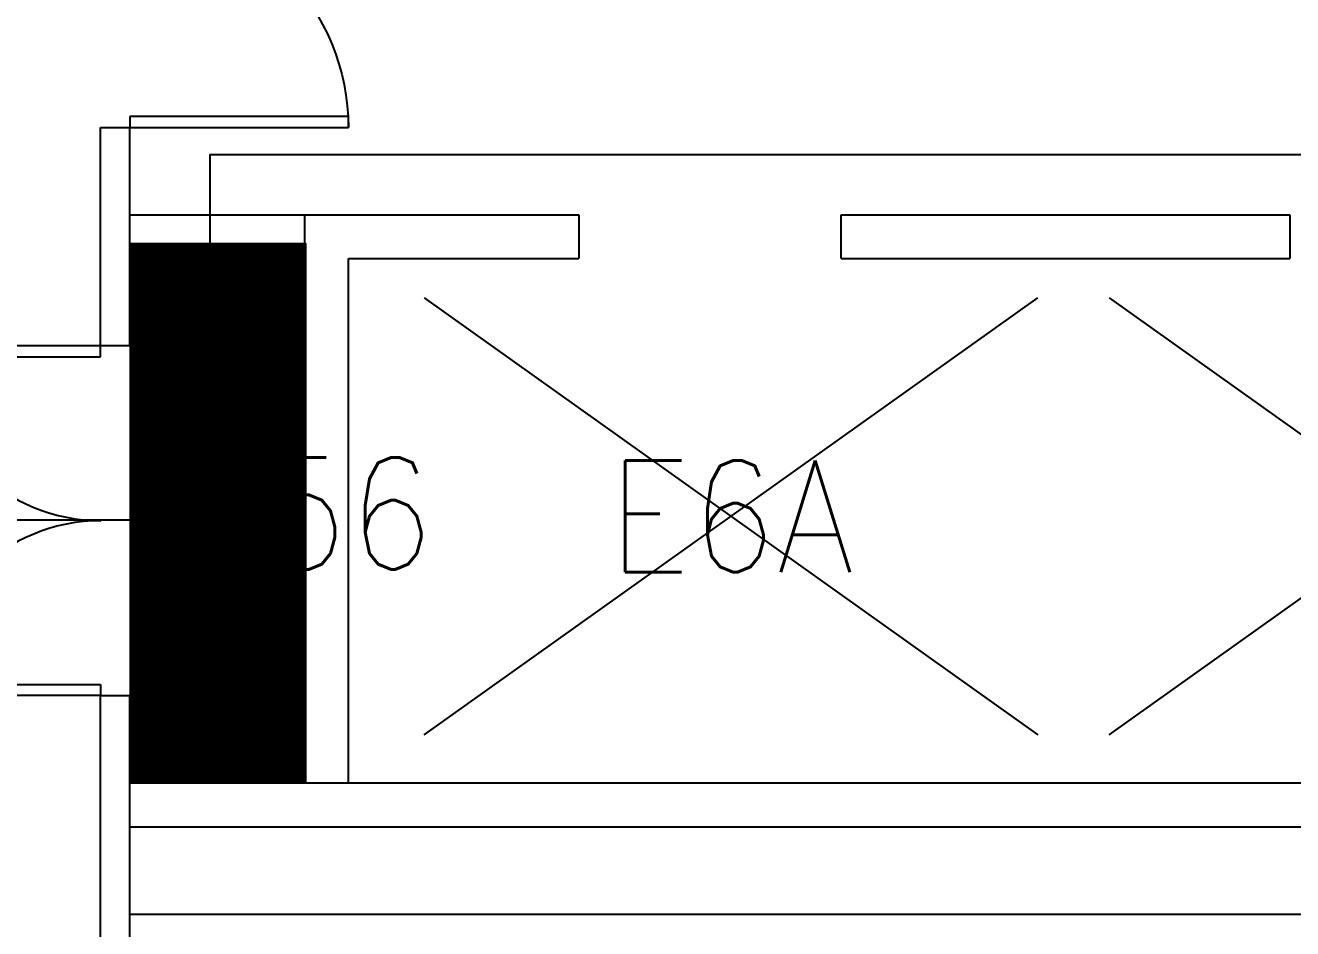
# Model space of a CAD drawing. Header units: inches. Extents: x -460 to 10305, y -938 to 5356.
# Drawn here: x 8033.1 to 8207, y 2579.1 to 2703.1 of the extents above; entities that cross this region are included whole.
import ezdxf
from ezdxf.enums import TextEntityAlignment as Align

# ---------------------------------------------------------------- set-up
doc = ezdxf.new("R2010")
doc.units = ezdxf.units.IN
doc.header["$MEASUREMENT"] = 0
doc.set_wipeout_variables(frame=1)
for name, color, linetype in [('01-0263-06-DWG-BFP-ARCH$0$SP-DOORS', 5, 'Continuous'), ('01-0263-06-DWG-BFP-ARCH$0$SP-ELEVATOR', 112, 'Continuous'), ('01-0263-06-DWG-BFP-ARCH$0$SP-RMNO', 7, 'Continuous'), ('01-0263-06-DWG-BFP-ARCH$0$SP-ROOM', 7, 'Continuous'), ('01-0263-06-DWG-BFP-ARCH$0$SP-WALL', 7, 'Continuous'), ('T-Comm-Path', 40, 'Continuous'), ('T-Comm-TR', 40, 'Continuous')]:
    doc.layers.add(name, color=color, linetype=linetype)
doc.layers.get('01-0263-06-DWG-BFP-ARCH$0$SP-ROOM').off()
doc.styles.add('01-0263-06-DWG-BFP-ARCH$0$ROMANS', font='ROMANS.shx', dxfattribs={"width": 0.9})

# ---------------------------------------------------------------- blocks, each defined once
blk = doc.blocks.new('01-0263-06-DWG-BFP-ARCH$0$DOR00')
at = {"color": 0}
for p, q in [((0, 1), (0, 0)), ((1, 0), (1, 1))]:
    blk.add_line(p, q, dxfattribs=at)
blk = doc.blocks.new('01-0263-06-DWG-BFP-ARCH$0$DOR01')
at = {"color": 0}
for p, q in [((1, 1), (0, 1)), ((0, 1), (0, 0)), ((1, 0), (1, 1)), ((0, 0), (1, 0))]:
    blk.add_line(p, q, dxfattribs=at)
blk = doc.blocks.new('01-0263-06-DWG-BFP-ARCH$0$FMGRM1')
at = {"style": '01-0263-06-DWG-BFP-ARCH$0$ROMANS', "width": 0.9}
for tag, p in [('RMAREA', (0, -0.2836)), ('DATA1', (0, -0.443)), ('DATA2', (0, -0.6024)), ('DATA3', (0, -0.7618)), ('DATA4', (0, -0.9213)), ('DATA5', (0, -1.0807))]:
    blk.add_attdef(tag, text='', height=0.1172, dxfattribs=at).set_placement(p, align=Align.CENTER)
at = {"linetype": 'Continuous'}
blk.add_wipeout([(-0.375, -0.125), (0.375, -0.125), (0.375, 0.125), (-0.375, 0.125)], dxfattribs=at)
at = {"layer": '01-0263-06-DWG-BFP-ARCH$0$SP-RMNO', "style": '01-0263-06-DWG-BFP-ARCH$0$ROMANS', "width": 0.9}
blk.add_attdef('RMNUMB', text='', height=0.16, dxfattribs=at).set_placement((0, 0), align=Align.MIDDLE)
blk = doc.blocks.new('01-0263-06-DWG-BFP-ARCH', base_point=(1295.16, 1353.43))
at = {"layer": '01-0263-06-DWG-BFP-ARCH$0$SP-DOORS'}
for points in [[(1531.16, 2123.43, -0.414214), (1561.16, 2093.43, -0.414214)], [(1503.16, 2063.43, 0.414214), (1527.16, 2039.43, 0.414214), (1503.16, 2015.43, 0.414214)]]:
    blk.add_lwpolyline(points, format="xyb", dxfattribs=at)
at = {"layer": '01-0263-06-DWG-BFP-ARCH$0$SP-ELEVATOR'}
for p, q in [((1571.58, 2070.03), (1655.78, 2010.02)), ((1571.58, 2010.02), (1655.78, 2070.03)), ((1665.57, 2070.03), (1749.77, 2010.02)), ((1665.57, 2010.02), (1749.77, 2070.03))]:
    blk.add_line(p, q, dxfattribs=at)
at = {"layer": '01-0263-06-DWG-BFP-ARCH$0$SP-WALL'}
for p, q in [((1527.16, 2063.43), (1527.16, 2093.43)), ((1531.16, 2063.43), (1531.16, 2093.43)), ((1531.16, 2081.43), (1592.8, 2081.43)), ((1555.16, 2003.43), (1555.16, 2081.43)), ((1628.8, 2081.43), (1690.34, 2081.43)), ((1531.16, 2077.43), (1555.16, 2077.43)), ((1561.16, 2075.43), (1592.8, 2075.43)), ((1561.16, 2003.43), (1561.16, 2075.43)), ((1628.8, 2075.43), (1690.34, 2075.43)), ((1527.16, 1831.43), (1527.16, 2015.43)), ((1531.16, 1831.43), (1531.16, 2015.43)), ((1531.16, 2003.43), (1759.16, 2003.43)), ((1531.16, 1997.43), (1759.16, 1997.43)), ((1531.16, 1985.43), (1759.16, 1985.43))]:
    blk.add_line(p, q, dxfattribs=at)
at = {"layer": '01-0263-06-DWG-BFP-ARCH$0$SP-DOORS', "xscale": 30, "yscale": 1.5, "zscale": 30}
blk.add_blockref('01-0263-06-DWG-BFP-ARCH$0$DOR01', (1531.16, 2093.43), dxfattribs=at)
at = {"layer": '01-0263-06-DWG-BFP-ARCH$0$SP-DOORS', "xscale": 24, "zscale": 24, "rotation": 180}
for p, yscale in [((1527.16, 2063.43), 1.5), ((1527.16, 2015.43), -1.5)]:
    blk.add_blockref('01-0263-06-DWG-BFP-ARCH$0$DOR01', p, dxfattribs=dict(at, yscale=yscale))
at = {"layer": '01-0263-06-DWG-BFP-ARCH$0$SP-WALL', "yscale": 4, "rotation": 90}
for p, xscale, zscale in [((1531.16, 2093.43), 30, 30), ((1531.16, 2015.43), 48, 48)]:
    blk.add_blockref('01-0263-06-DWG-BFP-ARCH$0$DOR00', p, dxfattribs=dict(at, xscale=xscale, zscale=zscale))
at = {"layer": '01-0263-06-DWG-BFP-ARCH$0$SP-WALL', "xscale": 36, "yscale": 6, "zscale": 36}
for p in [(1592.8, 2075.43), (1690.34, 2075.43)]:
    blk.add_blockref('01-0263-06-DWG-BFP-ARCH$0$DOR00', p, dxfattribs=at)
at = {"layer": '01-0263-06-DWG-BFP-ARCH$0$SP-ROOM'}
ref = blk.add_blockref('01-0263-06-DWG-BFP-ARCH$0$FMGRM1', (1555.16, 2040.43), dxfattribs=dict(at, xscale=96, yscale=96, zscale=96))
ref.add_attrib('RMNUMB', '656', dxfattribs={"layer": '01-0263-06-DWG-BFP-ARCH$0$SP-RMNO', "height": 15.36, "style": '01-0263-06-DWG-BFP-ARCH$0$ROMANS', "width": 0.9}).set_placement((1555.16, 2040.43), align=Align.MIDDLE)
ref = blk.add_blockref('01-0263-06-DWG-BFP-ARCH$0$FMGRM1', (1707.67, 2040.03), dxfattribs=dict(at, xscale=96, yscale=96, zscale=96))
ref.add_attrib('RMNUMB', 'E6B', dxfattribs={"layer": '01-0263-06-DWG-BFP-ARCH$0$SP-RMNO', "height": 15.36, "style": '01-0263-06-DWG-BFP-ARCH$0$ROMANS', "width": 0.9}).set_placement((1707.67, 2040.03), align=Align.MIDDLE)
ref = blk.add_blockref('01-0263-06-DWG-BFP-ARCH$0$FMGRM1', (1613.68, 2040.03), dxfattribs=dict(at, xscale=96, yscale=96, zscale=96))
ref.add_attrib('RMNUMB', 'E6A', dxfattribs={"layer": '01-0263-06-DWG-BFP-ARCH$0$SP-RMNO', "height": 15.36, "style": '01-0263-06-DWG-BFP-ARCH$0$ROMANS', "width": 0.9}).set_placement((1613.68, 2040.03), align=Align.MIDDLE)

msp = doc.modelspace()

# ---------------------------------------------------------------- block references
msp.add_blockref('01-0263-06-DWG-BFP-ARCH', (7811.4, 1949.11))

# ---------------------------------------------------------------- next in the draw order: hatches: boundary and pattern name
at = {"layer": 'T-Comm-TR'}
h = msp.add_hatch(dxfattribs=at)
h.set_pattern_fill('ANSI31', color=256)
h.set_pattern_definition([(45, (-3873.15124, -5915.07626), (-0.0883883476, 0.0883883476), [])])
h.paths.add_polyline_path([(8071.5, 2673.17), (8047.5, 2673.17), (8047.5, 2599.17), (8071.5, 2599.17)])
h.paths.add_polyline_path([(8050.22, 2624.65), (8092.79, 2624.65), (8092.79, 2647.69), (8050.22, 2647.69)], flags=9)

# ---------------------------------------------------------------- next in the draw order: linework, layer by layer
at = {"layer": 'T-Comm-Path'}
for points in [[(8047.5, 2635.17), (8002.89, 2635.17), (8002.89, 3049.17), (8318.99, 3049.17), (8318.99, 2965.23), (8312.65, 2965.23)], [(8047.5, 2635.17), (8002.89, 2635.17), (8002.89, 2967.33), (8009.04, 2967.33)], [(8058.45, 2673.17), (8058.45, 2685.36), (8322.02, 2685.36), (8322.02, 2190.25), (8312.85, 2190.25)], [(8058.45, 2673.17), (8058.45, 2685.36), (8322.02, 2685.36), (8322.02, 2600.05), (8417.5, 2600.05), (8417.5, 2595.17)], [(8047.5, 2635.17), (8002.89, 2635.17), (8002.89, 2600.88), (7906.36, 2600.88), (7906.36, 2595.17)], [(8047.5, 2635.17), (8002.89, 2635.17), (8002.89, 2198.96), (8009.89, 2198.96)]]:
    msp.add_lwpolyline(points, dxfattribs=at)
at = {"layer": 'T-Comm-TR'}
msp.add_lwpolyline([(8047.5, 2673.17), (8071.5, 2673.17), (8071.5, 2599.17), (8047.5, 2599.17)], close=True, dxfattribs=at)

doc.saveas('drawing.dxf')
